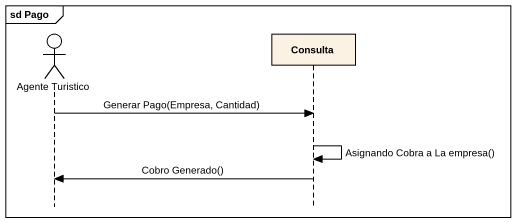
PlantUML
@startuml
mainframe sd Pago
hide footbox
actor "Agente Turistico" as Agente_Turistico
participant Consulta

Agente_Turistico -> Consulta : Generar Pago(Empresa, Cantidad)
Consulta -> Consulta : Asignando Cobra a La empresa()
Consulta -> Agente_Turistico : Cobro Generado()
@enduml
